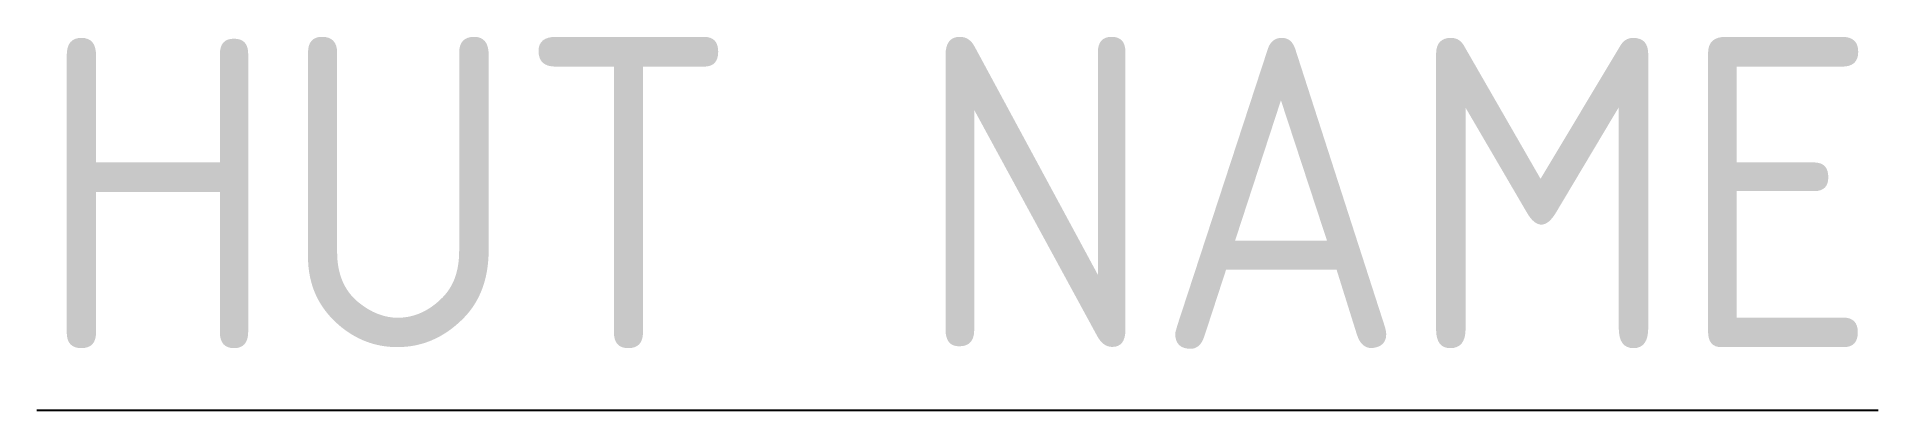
# Model space of a CAD drawing. Header units: millimetres. Extents: x 186.3 to 204.1, y 275.1 to 278.7.
import ezdxf

# ---------------------------------------------------------------- set-up
doc = ezdxf.new("R2010")
doc.units = ezdxf.units.MM
doc.styles.add('ISOCP', font='isocp.shx')

msp = doc.modelspace()

# ---------------------------------------------------------------- texts
at = {"insert": (195.161, 277.185), "char_height": 3, "width": 20.62056, "attachment_point": 5, "style": 'ISOCP'}
msp.add_mtext('{\\LHUT NAME}', dxfattribs=at)

doc.saveas('drawing.dxf')
